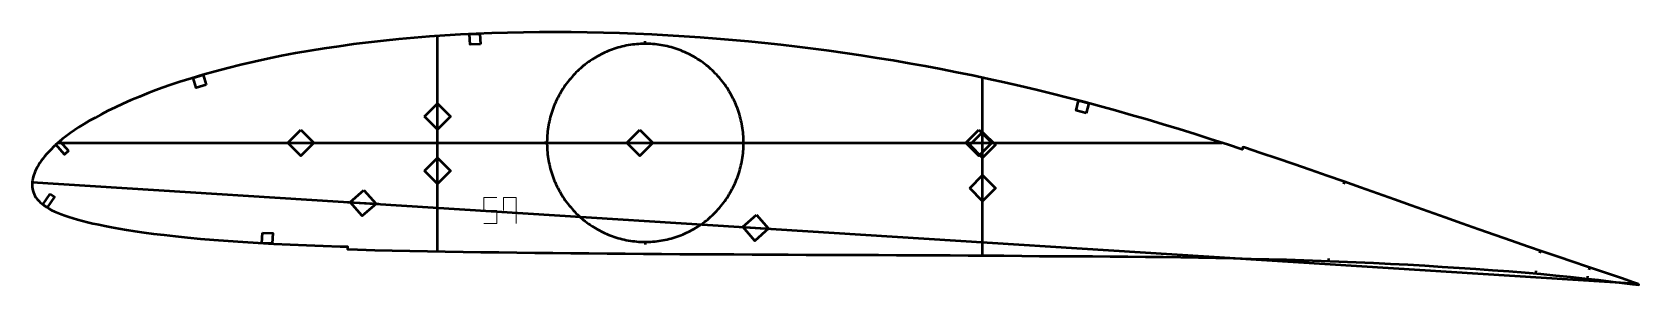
# Model space of a CAD drawing. Header units: metres. Extents: x 10 to 629, y 145 to 243.
import ezdxf

# ---------------------------------------------------------------- set-up
doc = ezdxf.new("R2010")
doc.units = ezdxf.units.M
doc.layers.add('Layer', color=1, linetype='Continuous', lineweight=50)
doc.layers.add('NumLabel', color=1, linetype='Continuous', lineweight=15)

msp = doc.modelspace()

# ---------------------------------------------------------------- linework, layer by layer
at = {"layer": 'Layer', "color": 7}
for p, q in [((166.28, 158.19), (166.28, 241.14)), ((376.28, 156.61), (376.28, 225.09)), ((166.28, 204.16), (166.28, 216.16)), ((376.28, 193.17), (376.28, 205.17)), ((19.97, 200), (468.42, 200)), ((107.56, 200), (119.56, 200)), ((238.2, 200), (250.2, 200)), ((368.83, 200), (380.83, 200)), ((166.28, 183.17), (166.28, 195.17)), ((376.28, 176.52), (376.28, 188.52)), ((10.08, 184.86), (628.09, 145.87)), ((131.58, 177.2), (143.56, 176.44)), ((282.84, 167.65), (294.82, 166.9))]:
    msp.add_line(p, q, dxfattribs=at)
at = {"layer": 'Layer'}
for p, q in [((246.28, 238.17), (246.28, 239.17)), ((208.4, 200), (207.4, 200)), ((284.16, 200), (285.16, 200)), ((515.71, 184.97), (515.38, 184.03)), ((246.28, 161.83), (246.28, 160.83)), ((509.52, 155.45), (509.45, 154.45)), ((591.18, 158.42), (590.86, 157.47)), ((589.42, 150.64), (589.32, 149.64)), ((609.31, 148.65), (609.22, 147.65)), ((610.13, 152.03), (609.82, 151.08))]:
    msp.add_line(p, q, dxfattribs=at)
for points in [[(628.99, 145.56), (626.63, 146.38), (622.78, 147.72), (618.57, 149.18), (613.98, 150.74), (609.01, 152.4), (603.7, 154.18), (598.09, 156.06), (592.25, 158.05), (586.22, 160.12), (580.05, 162.25), (573.77, 164.44), (567.41, 166.67), (560.98, 168.94), (554.5, 171.23), (547.99, 173.54), (541.46, 175.86), (534.92, 178.18), (528.4, 180.5), (521.9, 182.79), (515.42, 185.07), (508.97, 187.33), (502.54, 189.57), (496.15, 191.77), (489.79, 193.94), (483.46, 196.08), (477.17, 198.19), (476.57, 198.38), (476.26, 197.43), (470.59, 199.3), (464.37, 201.31), (458.16, 203.29), (451.99, 205.21), (445.83, 207.09), (439.69, 208.93), (433.57, 210.71), (427.45, 212.45), (421.34, 214.13), (415.24, 215.77), (409.14, 217.36), (403.04, 218.91), (396.93, 220.4), (390.83, 221.85), (384.72, 223.24), (378.61, 224.59), (372.49, 225.89), (366.36, 227.15), (360.23, 228.35), (354.09, 229.51), (347.95, 230.61), (341.8, 231.67), (335.64, 232.68), (329.48, 233.64), (323.31, 234.55), (317.13, 235.42), (310.95, 236.23), (304.75, 236.99), (298.55, 237.71), (292.34, 238.38), (286.12, 239), (279.9, 239.57), (273.67, 240.1), (267.44, 240.57), (261.21, 241), (254.98, 241.38), (248.76, 241.71), (242.54, 242), (236.33, 242.23), (230.14, 242.41), (223.95, 242.54), (217.77, 242.62), (211.61, 242.65), (205.47, 242.63), (199.34, 242.55), (193.24, 242.42), (187.16, 242.23), (181.11, 241.99), (175.08, 241.69), (169.08, 241.33), (163.12, 240.92), (157.19, 240.45), (151.3, 239.91), (145.46, 239.32), (139.66, 238.67), (133.91, 237.96), (128.21, 237.18), (122.58, 236.35), (117.01, 235.45), (111.51, 234.49), (106.09, 233.47), (100.76, 232.39), (95.53, 231.26), (90.41, 230.07), (85.41, 228.83), (80.56, 227.55), (75.85, 226.22), (71.3, 224.85), (66.93, 223.46), (62.75, 222.05), (58.77, 220.63), (54.99, 219.21), (51.42, 217.79), (48.07, 216.38), (44.92, 214.99), (41.98, 213.63), (39.23, 212.29), (36.67, 210.98), (34.28, 209.69), (32.06, 208.44), (30, 207.22), (28.08, 206.02), (26.31, 204.86), (24.67, 203.72), (23.17, 202.61), (21.78, 201.53), (20.52, 200.48), (19.36, 199.46), (18.3, 198.47), (17.32, 197.49), (16.42, 196.55), (15.59, 195.63), (14.83, 194.75), (14.13, 193.9), (13.51, 193.07), (12.95, 192.26), (12.45, 191.46), (12, 190.67), (11.61, 189.89), (11.25, 189.11), (10.95, 188.36), (10.68, 187.63), (10.46, 186.92), (10.29, 186.23), (10.16, 185.55), (10.08, 184.88), (10.04, 184.22), (10.03, 183.56), (10.07, 182.9), (10.16, 182.24), (10.3, 181.58), (10.5, 180.93), (10.77, 180.28), (11.11, 179.63), (11.52, 178.98), (12.01, 178.33), (12.56, 177.69), (13.18, 177.07), (13.88, 176.46), (14.66, 175.85), (15.53, 175.27), (16.48, 174.69), (17.53, 174.12), (18.68, 173.56), (19.91, 173.01), (21.24, 172.47), (22.67, 171.95), (24.2, 171.44), (25.82, 170.93), (27.55, 170.44), (29.4, 169.95), (31.37, 169.46), (33.45, 168.97), (35.68, 168.48), (38.08, 167.99), (40.65, 167.5), (43.41, 167), (46.39, 166.5), (49.61, 166), (53.09, 165.5), (56.85, 165), (60.9, 164.5), (65.25, 164.01), (69.91, 163.53), (74.85, 163.06), (80.08, 162.62), (85.55, 162.2), (91.25, 161.82), (97.15, 161.46), (103.22, 161.13), (109.43, 160.83), (115.77, 160.56), (122.21, 160.32), (128.77, 160.1), (131.56, 160.02), (131.53, 159.02), (135.39, 158.9), (142.09, 158.71), (148.8, 158.53), (155.54, 158.38), (162.33, 158.25), (169.17, 158.14), (176.06, 158.04), (182.97, 157.93), (189.88, 157.82), (196.79, 157.72), (203.69, 157.64), (210.62, 157.57), (217.59, 157.51), (224.57, 157.45), (231.58, 157.39), (238.58, 157.34), (245.59, 157.28), (252.58, 157.22), (259.55, 157.17), (266.52, 157.13), (273.49, 157.1), (280.45, 157.06), (287.42, 157.02), (294.38, 156.97), (301.35, 156.93), (308.32, 156.89), (315.29, 156.86), (322.26, 156.83), (329.21, 156.81), (336.15, 156.79), (343.08, 156.77), (350, 156.75), (356.91, 156.72), (363.83, 156.68), (370.75, 156.64), (377.64, 156.6), (384.49, 156.54), (391.33, 156.47), (398.16, 156.39), (404.95, 156.33), (411.75, 156.3), (418.56, 156.28), (425.37, 156.24), (432.18, 156.17), (439.02, 156.1), (445.86, 156.02), (452.65, 155.94), (459.42, 155.83), (466.19, 155.69), (472.98, 155.53), (479.79, 155.37), (486.57, 155.2), (493.3, 155.02), (500.01, 154.8), (506.73, 154.55), (513.48, 154.29), (520.21, 154.03), (526.88, 153.75), (533.49, 153.44), (540.07, 153.09), (546.68, 152.7), (553.3, 152.29), (559.87, 151.88), (566.36, 151.45), (572.76, 150.99), (579.08, 150.5), (585.28, 149.99), (591.34, 149.47), (597.2, 148.92), (602.85, 148.35), (608.26, 147.76), (613.4, 147.18), (618.2, 146.62), (622.62, 146.1), (626.65, 145.6), (629.13, 145.29)], [(284.16, 200), (284.15, 200.8), (284.12, 201.6), (284.08, 202.4), (284.02, 203.2), (283.95, 204), (283.86, 204.8), (283.75, 205.59), (283.62, 206.39), (283.48, 207.18), (283.32, 207.96), (283.15, 208.74), (282.96, 209.52), (282.75, 210.3), (282.53, 211.07), (282.29, 211.83), (282.04, 212.59), (281.76, 213.35), (281.48, 214.1), (281.18, 214.84), (280.86, 215.57), (280.53, 216.3), (280.18, 217.02), (279.82, 217.74), (279.44, 218.44), (279.05, 219.14), (278.64, 219.83), (278.22, 220.51), (277.79, 221.19), (277.34, 221.85), (276.88, 222.5), (276.4, 223.14), (275.91, 223.78), (275.41, 224.4), (274.89, 225.01), (274.37, 225.61), (273.82, 226.2), (273.27, 226.78), (272.71, 227.34), (272.13, 227.9), (271.55, 228.44), (270.95, 228.97), (270.34, 229.48), (269.72, 229.99), (269.09, 230.47), (268.45, 230.95), (267.8, 231.41), (267.14, 231.86), (266.47, 232.3), (265.79, 232.72), (265.1, 233.12), (264.41, 233.51), (263.71, 233.89), (262.99, 234.25), (262.28, 234.6), (261.55, 234.93), (260.82, 235.25), (260.08, 235.55), (259.34, 235.83), (258.59, 236.1), (257.83, 236.35), (257.07, 236.59), (256.31, 236.81), (255.54, 237.01), (254.76, 237.2), (253.99, 237.37), (253.21, 237.53), (252.42, 237.67), (251.63, 237.79), (250.85, 237.89), (250.05, 237.98), (249.26, 238.05), (248.47, 238.11), (247.67, 238.14), (246.88, 238.17), (246.08, 238.17), (245.29, 238.16), (244.49, 238.13), (243.7, 238.08), (242.9, 238.02), (242.11, 237.94), (241.32, 237.84), (240.53, 237.73), (239.75, 237.6), (238.96, 237.45), (238.18, 237.29), (237.41, 237.11), (236.64, 236.91), (235.87, 236.7), (235.11, 236.47), (234.35, 236.23), (233.6, 235.97), (232.85, 235.69), (232.11, 235.4), (231.37, 235.09), (230.64, 234.77), (229.92, 234.43), (229.21, 234.07), (228.5, 233.7), (227.8, 233.32), (227.11, 232.92), (226.43, 232.51), (225.76, 232.08), (225.09, 231.64), (224.44, 231.18), (223.79, 230.71), (223.16, 230.23), (222.53, 229.74), (221.92, 229.23), (221.31, 228.7), (220.72, 228.17), (220.14, 227.62), (219.57, 227.06), (219.01, 226.49), (218.46, 225.91), (217.93, 225.31), (217.41, 224.71), (216.9, 224.09), (216.4, 223.46), (215.92, 222.82), (215.45, 222.18), (215, 221.52), (214.55, 220.85), (214.13, 220.17), (213.71, 219.49), (213.31, 218.79), (212.93, 218.09), (212.56, 217.38), (212.2, 216.66), (211.86, 215.94), (211.54, 215.21), (211.23, 214.47), (210.94, 213.72), (210.66, 212.97), (210.4, 212.21), (210.15, 211.45), (209.92, 210.68), (209.7, 209.91), (209.5, 209.13), (209.32, 208.35), (209.16, 207.57), (209.01, 206.78), (208.87, 205.99), (208.76, 205.2), (208.66, 204.4), (208.57, 203.6), (208.51, 202.8), (208.46, 202), (208.42, 201.2), (208.41, 200.4), (208.41, 199.6), (208.42, 198.8), (208.46, 198), (208.51, 197.2), (208.57, 196.4), (208.66, 195.6), (208.76, 194.8), (208.87, 194.01), (209.01, 193.22), (209.16, 192.43), (209.32, 191.65), (209.5, 190.87), (209.7, 190.09), (209.92, 189.32), (210.15, 188.55), (210.4, 187.79), (210.66, 187.03), (210.94, 186.28), (211.23, 185.53), (211.54, 184.79), (211.86, 184.06), (212.2, 183.34), (212.56, 182.62), (212.93, 181.91), (213.31, 181.21), (213.71, 180.51), (214.13, 179.83), (214.55, 179.15), (215, 178.48), (215.45, 177.82), (215.92, 177.18), (216.4, 176.54), (216.9, 175.91), (217.41, 175.29), (217.93, 174.69), (218.46, 174.09), (219.01, 173.51), (219.57, 172.94), (220.14, 172.38), (220.72, 171.83), (221.31, 171.3), (221.92, 170.77), (222.53, 170.26), (223.16, 169.77), (223.79, 169.29), (224.44, 168.82), (225.09, 168.36), (225.76, 167.92), (226.43, 167.49), (227.11, 167.08), (227.8, 166.68), (228.5, 166.3), (229.21, 165.93), (229.92, 165.57), (230.64, 165.23), (231.37, 164.91), (232.11, 164.6), (232.85, 164.31), (233.6, 164.03), (234.35, 163.77), (235.11, 163.53), (235.87, 163.3), (236.64, 163.09), (237.41, 162.89), (238.18, 162.71), (238.96, 162.55), (239.75, 162.4), (240.53, 162.27), (241.32, 162.16), (242.11, 162.06), (242.9, 161.98), (243.7, 161.92), (244.49, 161.87), (245.29, 161.84), (246.08, 161.83), (246.88, 161.83), (247.67, 161.86), (248.47, 161.89), (249.26, 161.95), (250.05, 162.02), (250.85, 162.11), (251.63, 162.21), (252.42, 162.33), (253.21, 162.47), (253.99, 162.63), (254.76, 162.8), (255.54, 162.99), (256.31, 163.19), (257.07, 163.41), (257.83, 163.65), (258.59, 163.9), (259.34, 164.17), (260.08, 164.45), (260.82, 164.75), (261.55, 165.07), (262.28, 165.4), (262.99, 165.75), (263.71, 166.11), (264.41, 166.49), (265.1, 166.88), (265.79, 167.28), (266.47, 167.7), (267.14, 168.14), (267.8, 168.59), (268.45, 169.05), (269.09, 169.53), (269.72, 170.01), (270.34, 170.52), (270.95, 171.03), (271.55, 171.56), (272.13, 172.1), (272.71, 172.66), (273.27, 173.22), (273.82, 173.8), (274.37, 174.39), (274.89, 174.99), (275.41, 175.6), (275.91, 176.22), (276.4, 176.86), (276.88, 177.5), (277.34, 178.15), (277.79, 178.81), (278.22, 179.49), (278.64, 180.17), (279.05, 180.86), (279.44, 181.56), (279.82, 182.26), (280.18, 182.98), (280.53, 183.7), (280.86, 184.43), (281.18, 185.16), (281.48, 185.9), (281.76, 186.65), (282.04, 187.41), (282.29, 188.17), (282.53, 188.93), (282.75, 189.7), (282.96, 190.48), (283.15, 191.26), (283.32, 192.04), (283.48, 192.82), (283.62, 193.61), (283.75, 194.41), (283.86, 195.2), (283.95, 196), (284.02, 196.8), (284.08, 197.6), (284.12, 198.4), (284.15, 199.2), (284.16, 200)]]:
    msp.add_lwpolyline(points, close=True, dxfattribs=at)
for points in [[(182.76, 238.06), (178.76, 237.87), (178.57, 241.86), (182.56, 242.06), (182.76, 238.06)], [(77.04, 222.4), (73.21, 221.25), (72.06, 225.08), (75.89, 226.23), (77.04, 222.4)], [(161.28, 210.16), (166.28, 215.16), (171.28, 210.16), (166.28, 205.16), (161.28, 210.16)], [(416.13, 211.41), (412.26, 212.42), (413.27, 216.29), (417.14, 215.28), (416.13, 211.41)], [(113.56, 205), (118.56, 200), (113.56, 195), (108.56, 200), (113.56, 205)], [(244.2, 205), (249.2, 200), (244.2, 195), (239.2, 200), (244.2, 205)], [(374.83, 205), (379.83, 200), (374.83, 195), (369.83, 200), (374.83, 205)], [(24, 196.89), (22.5, 195.56), (19.19, 199.31), (20.69, 200.63), (24, 196.89)], [(371.28, 199.17), (376.28, 204.17), (381.28, 199.17), (376.28, 194.17), (371.28, 199.17)], [(161.28, 189.17), (166.28, 194.17), (171.28, 189.17), (166.28, 184.17), (161.28, 189.17)], [(371.28, 182.52), (376.28, 187.52), (381.28, 182.52), (376.28, 177.52), (371.28, 182.52)], [(16.96, 180.34), (18.62, 179.21), (15.81, 175.07), (14.16, 176.2), (16.96, 180.34)], [(137.89, 181.81), (142.56, 176.5), (137.26, 171.83), (132.58, 177.13), (137.89, 181.81)], [(289.15, 172.27), (293.82, 166.96), (288.52, 162.29), (283.84, 167.59), (289.15, 172.27)], [(98.75, 165.38), (102.74, 165.16), (102.52, 161.16), (98.53, 161.38), (98.75, 165.38)]]:
    msp.add_lwpolyline(points, dxfattribs=at)
at = {"layer": 'NumLabel', "color": 1}
for points in [[(189.1, 178.91), (184.1, 178.91), (184.1, 173.91), (189.1, 173.91), (189.1, 168.91), (184.1, 168.91)], [(191.6, 173.91), (191.6, 178.91), (196.6, 178.91), (196.6, 168.91)]]:
    msp.add_lwpolyline(points, dxfattribs=at)

doc.saveas('drawing.dxf')
